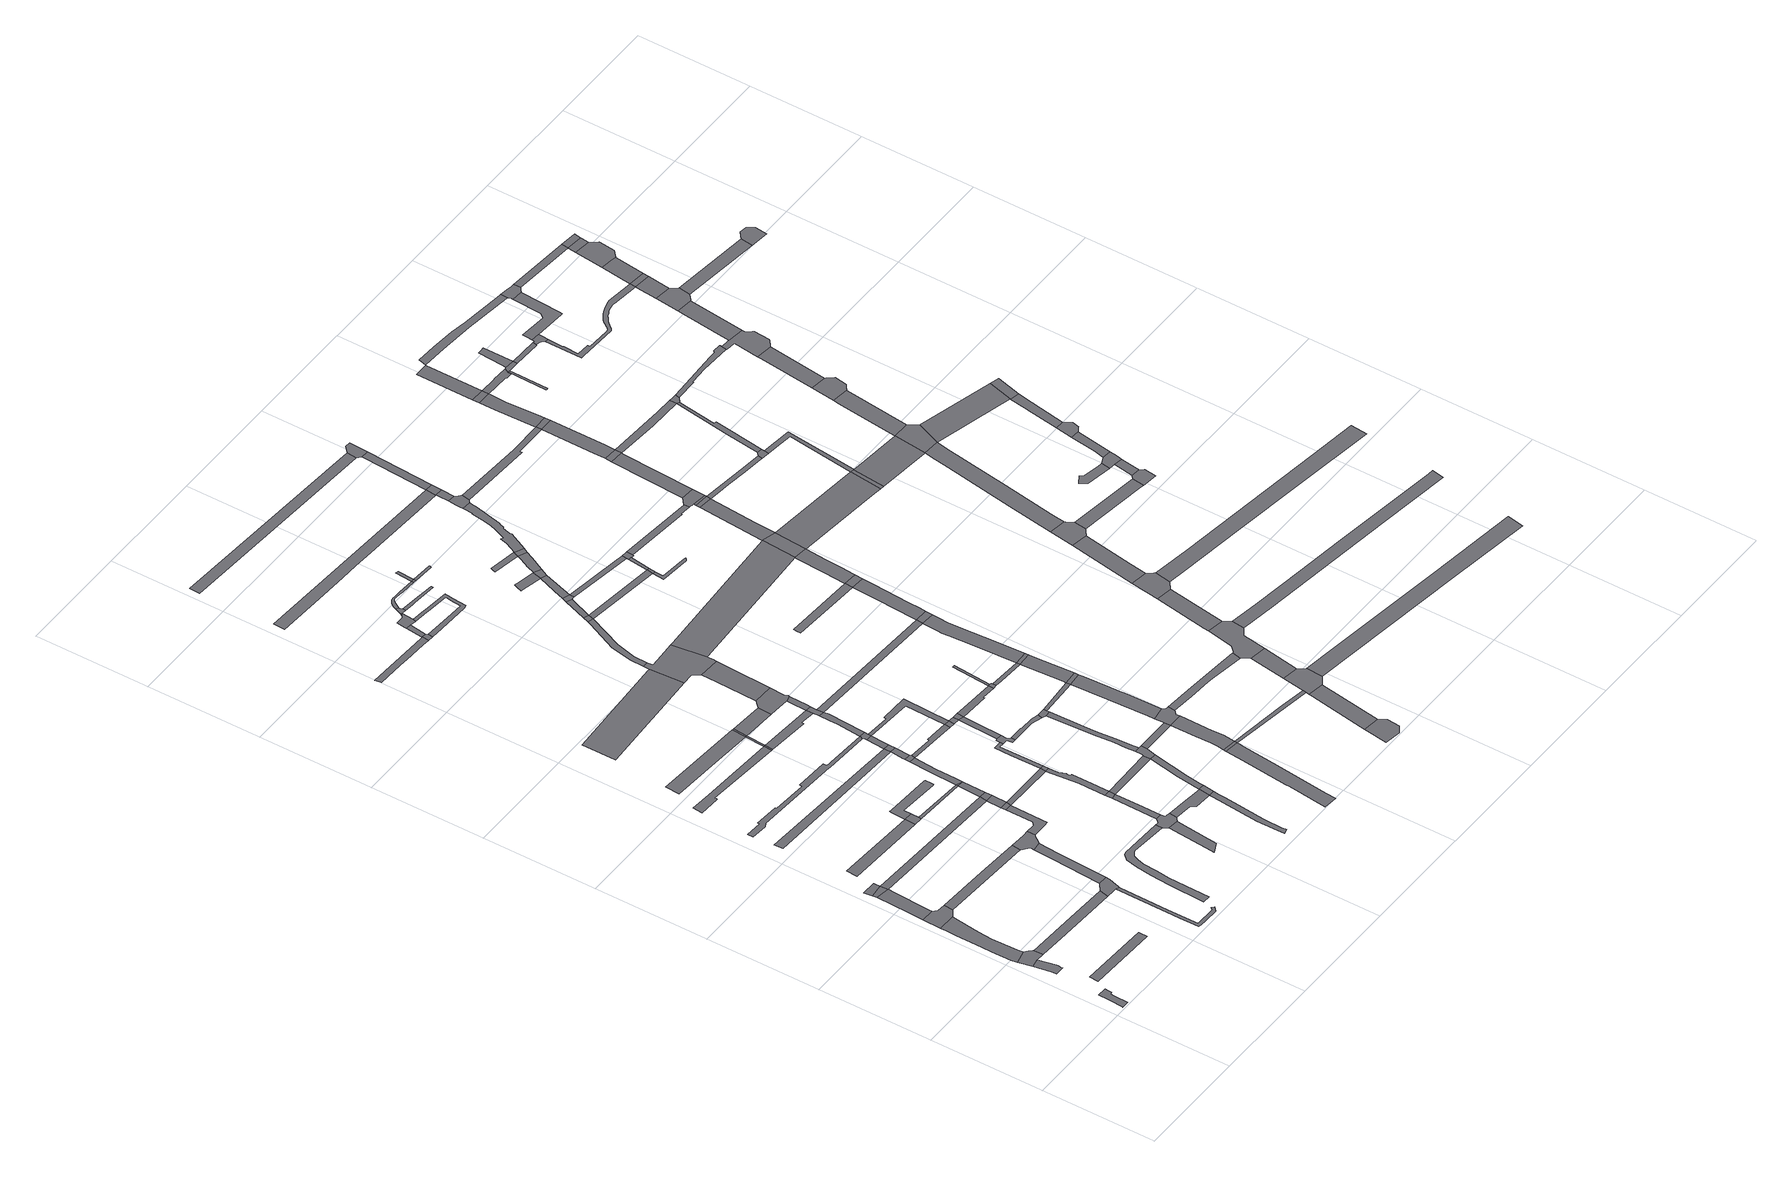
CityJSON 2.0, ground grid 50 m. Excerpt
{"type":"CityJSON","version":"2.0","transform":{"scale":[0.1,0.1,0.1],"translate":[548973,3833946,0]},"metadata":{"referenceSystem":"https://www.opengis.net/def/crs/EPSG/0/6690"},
"CityObjects":{
"road1":{"type":"Road","geometry":[{"type":"MultiSurface","lod":"1","boundaries":[[[0,1,2,3,4,5,6,7,8,9]]]}]},
"road2":{"type":"Road","geometry":[{"type":"MultiSurface","lod":"1","boundaries":[[[10,11,12,13,14,15,16,17,18,19]]]}]},
"road3":{"type":"Road","geometry":[{"type":"MultiSurface","lod":"1","boundaries":[[[20,21,22,14,13,23,24]]]}]},
"road4":{"type":"Road","attributes":{"RoadStructureAttribute.sectionType":"1"},"geometry":[{"type":"MultiSurface","lod":"1","boundaries":[[[25,26,27,28,29,30,22,21,31,32,33,34,35]]]}]},
"road5":{"type":"Road","attributes":{"RoadStructureAttribute.sectionType":"1"},"geometry":[{"type":"MultiSurface","lod":"1","boundaries":[[[36,37,38,39]]]}]},
"road6":{"type":"Road","geometry":[{"type":"MultiSurface","lod":"1","boundaries":[[[40,25,35,41,42,43,44,45]]]}]},
"road7":{"type":"Road","attributes":{"RoadStructureAttribute.sectionType":"1"},"geometry":[{"type":"MultiSurface","lod":"1","boundaries":[[[46,47,40,45,48,49,50,51]]]}]},
"road8":{"type":"Road","geometry":[{"type":"MultiSurface","lod":"1","boundaries":[[[52,53,46,51]]]}]},
"road9":{"type":"Road","attributes":{"RoadStructureAttribute.sectionType":"1"},"geometry":[{"type":"MultiSurface","lod":"1","boundaries":[[[54,53,52,55]]]}]},
"road10":{"type":"Road","attributes":{"RoadStructureAttribute.sectionType":"1"},"geometry":[{"type":"MultiSurface","lod":"1","boundaries":[[[56,57,58,59,24,23,60,61,62,63]]]}]},
"road11":{"type":"Road","attributes":{"RoadStructureAttribute.sectionType":"1"},"geometry":[{"type":"MultiSurface","lod":"1","boundaries":[[[64,43,42,65,66]]]}]},
"road12":{"type":"Road","attributes":{"RoadStructureAttribute.sectionType":"1"},"geometry":[{"type":"MultiSurface","lod":"1","boundaries":[[[67,68,69,70,71]]]}]},
"road13":{"type":"Road","geometry":[{"type":"MultiSurface","lod":"1","boundaries":[[[72,63,62,73,74,75,76,77,78]]]}]},
"road14":{"type":"Road","attributes":{"RoadStructureAttribute.sectionType":"1"},"geometry":[{"type":"MultiSurface","lod":"1","boundaries":[[[74,79,80,81,82,83,84,85,86,87,88,89,75]]]}]},
"road15":{"type":"Road","attributes":{"RoadStructureAttribute.sectionType":"1"},"geometry":[{"type":"MultiSurface","lod":"1","boundaries":[[[52,51,90,91]]]}]},
"road16":{"type":"Road","attributes":{"RoadStructureAttribute.sectionType":"1"},"geometry":[{"type":"MultiSurface","lod":"1","boundaries":[[[92,93,94,95,96,72,78]]]}]},
"road17":{"type":"Road","geometry":[{"type":"MultiSurface","lod":"1","boundaries":[[[71,70,97,98,99]]]}]},
"road18":{"type":"Road","geometry":[{"type":"MultiSurface","lod":"1","boundaries":[[[100,66,65,101,102,103,95,94,104,105,106,107]]]}]},
"road19":{"type":"Road","attributes":{"RoadStructureAttribute.sectionType":"1"},"geometry":[{"type":"MultiSurface","lod":"1","boundaries":[[[108,109,110,111,112,113,114,115,116]]]}]},
"road20":{"type":"Road","attributes":{"RoadStructureAttribute.sectionType":"1"},"geometry":[{"type":"MultiSurface","lod":"1","boundaries":[[[117,118,119,120]]]}]},
"road21":{"type":"Road","attributes":{"RoadStructureAttribute.sectionType":"1"},"geometry":[{"type":"MultiSurface","lod":"1","boundaries":[[[121,122,123,124,125,126,127,128,129,130,131,132,133,134,135,136,137]]]}]},
"road22":{"type":"Road","attributes":{"RoadStructureAttribute.sectionType":"1"},"geometry":[{"type":"MultiSurface","lod":"1","boundaries":[[[138,139,140,141,142,143,144,145,146,147,148,149,150,151,152,153,154]]]}]},
"road23":{"type":"Road","attributes":{"RoadStructureAttribute.sectionType":"1"},"geometry":[{"type":"MultiSurface","lod":"1","boundaries":[[[155,156,157,158,159]]]}]},
"road24":{"type":"Road","attributes":{"RoadStructureAttribute.sectionType":"1"},"geometry":[{"type":"MultiSurface","lod":"1","boundaries":[[[160,161,162,163,164,165,166,167,168,71,99]]]}]},
"road25":{"type":"Road","attributes":{"RoadStructureAttribute.sectionType":"1"},"geometry":[{"type":"MultiSurface","lod":"1","boundaries":[[[169,170,171,107,106,172,173,174,175]]]}]},
"road26":{"type":"Road","attributes":{"RoadStructureAttribute.sectionType":"1"},"geometry":[{"type":"MultiSurface","lod":"1","boundaries":[[[98,97,176,177]]]}]},
"road27":{"type":"Road","geometry":[{"type":"MultiSurface","lod":"1","boundaries":[[[178,169,175,179]]]}]},
"road28":{"type":"Road","attributes":{"RoadStructureAttribute.sectionType":"1"},"geometry":[{"type":"MultiSurface","lod":"1","boundaries":[[[90,178,179,180]]]}]},
"road29":{"type":"Road","geometry":[{"type":"MultiSurface","lod":"1","boundaries":[[[91,90,180,181]]]}]},
"road30":{"type":"Road","geometry":[{"type":"MultiSurface","lod":"1","boundaries":[[[182,116,115,183]]]}]},
"road31":{"type":"Road","geometry":[{"type":"MultiSurface","lod":"1","boundaries":[[[184,185,186,187,188,189]]]}]},
"road32":{"type":"Road","attributes":{"RoadStructureAttribute.sectionType":"1"},"geometry":[{"type":"MultiSurface","lod":"1","boundaries":[[[176,91,181,190]]]}]},
"road33":{"type":"Road","attributes":{"RoadStructureAttribute.sectionType":"1"},"geometry":[{"type":"MultiSurface","lod":"1","boundaries":[[[158,116,182,191]]]}]},
"road34":{"type":"Road","geometry":[{"type":"MultiSurface","lod":"1","boundaries":[[[177,176,190]]]}]},
"road35":{"type":"Road","attributes":{"RoadStructureAttribute.sectionType":"1"},"geometry":[{"type":"MultiSurface","lod":"1","boundaries":[[[192,193,194,195,196,197]]]}]},
"road36":{"type":"Road","geometry":[{"type":"MultiSurface","lod":"1","boundaries":[[[159,158,191,198]]]}]},
"road37":{"type":"Road","geometry":[{"type":"MultiSurface","lod":"1","boundaries":[[[199,200,154,153,184,189,201,202,203,204,205,206,207,208]]]}]},
"road38":{"type":"Road","attributes":{"RoadStructureAttribute.sectionType":"1"},"geometry":[{"type":"MultiSurface","lod":"1","boundaries":[[[209,210,177,190,211,212,213]]]}]},
"road39":{"type":"Road","attributes":{"RoadStructureAttribute.sectionType":"1"},"geometry":[{"type":"MultiSurface","lod":"1","boundaries":[[[214,215,216,217,218,219,220,221]]]}]},
"road40":{"type":"Road","attributes":{"RoadStructureAttribute.sectionType":"1"},"geometry":[{"type":"MultiSurface","lod":"1","boundaries":[[[179,175,222,223]]]}]},
"road41":{"type":"Road","attributes":{"RoadStructureAttribute.sectionType":"1"},"geometry":[{"type":"MultiSurface","lod":"1","boundaries":[[[224,225,226,227,199,208]]]}]},
"road42":{"type":"Road","geometry":[{"type":"MultiSurface","lod":"1","boundaries":[[[228,209,213,229,230]]]}]},
"road43":{"type":"Road","attributes":{"RoadStructureAttribute.sectionType":"1"},"geometry":[{"type":"MultiSurface","lod":"1","boundaries":[[[119,231,232,228,230,233]]]}]},
"road44":{"type":"Road","attributes":{"RoadStructureAttribute.sectionType":"1"},"geometry":[{"type":"MultiSurface","lod":"1","boundaries":[[[182,183,234,235,236,237]]]}]},
"road45":{"type":"Road","attributes":{"RoadStructureAttribute.sectionType":"1"},"geometry":[{"type":"MultiSurface","lod":"1","boundaries":[[[198,191,238,239]]]}]},
"road46":{"type":"Road","geometry":[{"type":"MultiSurface","lod":"1","boundaries":[[[240,227,226,241]]]}]},
"road47":{"type":"Road","geometry":[{"type":"MultiSurface","lod":"1","boundaries":[[[120,119,233,242]]]}]},
"road48":{"type":"Road","attributes":{"RoadStructureAttribute.sectionType":"1"},"geometry":[{"type":"MultiSurface","lod":"1","boundaries":[[[243,120,242,244,245]]]}]},
"road49":{"type":"Road","attributes":{"RoadStructureAttribute.sectionType":"1"},"geometry":[{"type":"MultiSurface","lod":"1","boundaries":[[[246,247,248,249,250,251,252,222,253,254,255,240,241]]]}]},
"road50":{"type":"Road","attributes":{"RoadStructureAttribute.sectionType":"1"},"geometry":[{"type":"MultiSurface","lod":"1","boundaries":[[[256,203,202,257,258,259,260,261,262]]]}]},
"road51":{"type":"Road","geometry":[{"type":"MultiSurface","lod":"1","boundaries":[[[137,136,263,243,245,264,265]]]}]},
"road52":{"type":"Road","attributes":{"RoadStructureAttribute.sectionType":"1"},"geometry":[{"type":"MultiSurface","lod":"1","boundaries":[[[261,266,267,268,269,270,271,272,273,274,275,276]]]}]},
"road53":{"type":"Road","geometry":[{"type":"MultiSurface","lod":"1","boundaries":[[[277,223,222,252]]]}]},
"road54":{"type":"Road","attributes":{"RoadStructureAttribute.sectionType":"1"},"geometry":[{"type":"MultiSurface","lod":"1","boundaries":[[[278,279,280,137,265,281,282,283,284]]]}]},
"road55":{"type":"Road","geometry":[{"type":"MultiSurface","lod":"1","boundaries":[[[221,220,285,286,287]]]}]},
"road56":{"type":"Road","attributes":{"RoadStructureAttribute.sectionType":"1"},"geometry":[{"type":"MultiSurface","lod":"1","boundaries":[[[288,289,229,213,290,291,292]]]}]},
"road57":{"type":"Road","attributes":{"RoadStructureAttribute.sectionType":"1"},"geometry":[{"type":"MultiSurface","lod":"1","boundaries":[[[293,294,295,221,287,296,297,298]]]}]},
"road58":{"type":"Road","attributes":{"RoadStructureAttribute.sectionType":"1"},"geometry":[{"type":"MultiSurface","lod":"1","boundaries":[[[299,300,301,223,277,302,303]]]}]},
"road59":{"type":"Road","geometry":[{"type":"MultiSurface","lod":"1","boundaries":[[[237,236,304,278,284,305,306]]]}]},
"road60":{"type":"Road","geometry":[{"type":"MultiSurface","lod":"1","boundaries":[[[307,308,309,239,238,310,311,312,313,314,315,316,317,318]]]}]},
"road61":{"type":"Road","attributes":{"RoadStructureAttribute.sectionType":"1"},"geometry":[{"type":"MultiSurface","lod":"1","boundaries":[[[319,320,241,226,321]]]}]},
"road62":{"type":"Road","geometry":[{"type":"MultiSurface","lod":"1","boundaries":[[[322,262,261,276,323,324]]]}]},
"road63":{"type":"Road","attributes":{"RoadStructureAttribute.sectionType":"1"},"geometry":[{"type":"MultiSurface","lod":"1","boundaries":[[[325,326,327,264,245,328,292,329]]]}]},
"road64":{"type":"Road","attributes":{"RoadStructureAttribute.sectionType":"1"},"geometry":[{"type":"MultiSurface","lod":"1","boundaries":[[[330,314,313,331,332,237,306]]]}]},
"road65":{"type":"Road","geometry":[{"type":"MultiSurface","lod":"1","boundaries":[[[333,334,335,336,337,338,339,293,298,340,341]]]}]},
"road66":{"type":"Road","geometry":[{"type":"MultiSurface","lod":"1","boundaries":[[[342,343,299,303,344,345,346,347,348,349]]]}]},
"road67":{"type":"Road","attributes":{"RoadStructureAttribute.sectionType":"1"},"geometry":[{"type":"MultiSurface","lod":"1","boundaries":[[[350,335,334]]]}]},
"road68":{"type":"Road","attributes":{"RoadStructureAttribute.sectionType":"1"},"geometry":[{"type":"MultiSurface","lod":"1","boundaries":[[[351,352,307,318,353,354]]]}]},
"road69":{"type":"Road","geometry":[{"type":"MultiSurface","lod":"1","boundaries":[[[355,350,334,356,357,358,359]]]}]},
"road70":{"type":"Road","attributes":{"RoadStructureAttribute.sectionType":"1"},"geometry":[{"type":"MultiSurface","lod":"1","boundaries":[[[321,360,361,322,324,362,363,364]]]}]},
"road71":{"type":"Road","geometry":[{"type":"MultiSurface","lod":"1","boundaries":[[[292,291,365,329]]]}]},
"road72":{"type":"Road","attributes":{"RoadStructureAttribute.sectionType":"1"},"geometry":[{"type":"MultiSurface","lod":"1","boundaries":[[[366,367,368,369,370,371,372,373,374,375,341,340,376,377,378,379,380,381,382,286,285]]]}]},
"road73":{"type":"Road","attributes":{"RoadStructureAttribute.sectionType":"1"},"geometry":[{"type":"MultiSurface","lod":"1","boundaries":[[[383,342,349,384,385]]]}]},
"road74":{"type":"Road","geometry":[{"type":"MultiSurface","lod":"1","boundaries":[[[386,192,197,387,388,389,351,354,390,391,392,393,394,395,396]]]}]},
"road75":{"type":"Road","attributes":{"RoadStructureAttribute.sectionType":"1"},"geometry":[{"type":"MultiSurface","lod":"1","boundaries":[[[329,365,383,397]]]}]},
"road76":{"type":"Road","geometry":[{"type":"MultiSurface","lod":"1","boundaries":[[[397,383,385,398]]]}]},
"road77":{"type":"Road","geometry":[{"type":"MultiSurface","lod":"1","boundaries":[[[399,400,401,402,319,321,364,403,404]]]}]},
"road78":{"type":"Road","attributes":{"RoadStructureAttribute.sectionType":"1"},"geometry":[{"type":"MultiSurface","lod":"1","boundaries":[[[405,406,407,408,386,396,409,410,411]]]}]},
"road79":{"type":"Road","attributes":{"RoadStructureAttribute.sectionType":"1"},"geometry":[{"type":"MultiSurface","lod":"1","boundaries":[[[412,413,414,347,346,415,416,417]]]}]},
"road80":{"type":"Road","geometry":[{"type":"MultiSurface","lod":"1","boundaries":[[[418,419,420,421,422,423,357,356]]]}]},
"road81":{"type":"Road","attributes":{"RoadStructureAttribute.sectionType":"1"},"geometry":[{"type":"MultiSurface","lod":"1","boundaries":[[[424,425,426,427,428,429,355,359,430,431,432,433,434,435,436,437]]]}]},
"road82":{"type":"Road","attributes":{"RoadStructureAttribute.sectionType":"1"},"geometry":[{"type":"MultiSurface","lod":"1","boundaries":[[[438,439,440,441,442,443,444,445,446,447,448]]]}]},
"road83":{"type":"Road","attributes":{"RoadStructureAttribute.sectionType":"1"},"geometry":[{"type":"MultiSurface","lod":"1","boundaries":[[[449,450,451,452,453,454,455,456,457,400,399]]]}]},
"road84":{"type":"Road","attributes":{"RoadStructureAttribute.sectionType":"1"},"geometry":[{"type":"MultiSurface","lod":"1","boundaries":[[[458,398,385,459,460,461,462]]]}]},
"road85":{"type":"Road","geometry":[{"type":"MultiSurface","lod":"1","boundaries":[[[463,417,416,454,453,464]]]}]},
"road86":{"type":"Road","geometry":[{"type":"MultiSurface","lod":"1","boundaries":[[[465,405,411,466]]]}]},
"road87":{"type":"Road","attributes":{"RoadStructureAttribute.sectionType":"1"},"geometry":[{"type":"MultiSurface","lod":"1","boundaries":[[[404,403,467,468]]]}]},
"road88":{"type":"Road","geometry":[{"type":"MultiSurface","lod":"1","boundaries":[[[437,436,469,470]]]}]},
"road89":{"type":"Road","geometry":[{"type":"MultiSurface","lod":"1","boundaries":[[[471,472,473,437,470]]]}]},
"road90":{"type":"Road","geometry":[{"type":"MultiSurface","lod":"1","boundaries":[[[474,438,448,475]]]}]},
"road91":{"type":"Road","attributes":{"RoadStructureAttribute.sectionType":"1"},"geometry":[{"type":"MultiSurface","lod":"1","boundaries":[[[476,465,466,477]]]}]},
"road92":{"type":"Road","attributes":{"RoadStructureAttribute.sectionType":"1"},"geometry":[{"type":"MultiSurface","lod":"1","boundaries":[[[478,479,480,481,482,483,484,485,486]]]}]},
"road93":{"type":"Road","attributes":{"RoadStructureAttribute.sectionType":"1"},"geometry":[{"type":"MultiSurface","lod":"1","boundaries":[[[305,284,487,488]]]}]},
"road94":{"type":"Road","attributes":{"RoadStructureAttribute.sectionType":"1"},"geometry":[{"type":"MultiSurface","lod":"1","boundaries":[[[489,490,491,492,470,469]]]}]},
"road95":{"type":"Road","attributes":{"RoadStructureAttribute.sectionType":"1"},"geometry":[{"type":"MultiSurface","lod":"1","boundaries":[[[493,494,495,496,467,497,498,499,474,475]]]}]},
"road96":{"type":"Road","geometry":[{"type":"MultiSurface","lod":"1","boundaries":[[[500,501,476,477,502,503,504,505]]]}]},
"road97":{"type":"Road","geometry":[{"type":"MultiSurface","lod":"1","boundaries":[[[462,461,506,507,508,509]]]}]},
"road98":{"type":"Road","attributes":{"RoadStructureAttribute.sectionType":"1"},"geometry":[{"type":"MultiSurface","lod":"1","boundaries":[[[510,511,463,464,512]]]}]},
"road99":{"type":"Road","geometry":[{"type":"MultiSurface","lod":"1","boundaries":[[[513,514,515,462,509]]]}]},
"road100":{"type":"Road","geometry":[{"type":"MultiSurface","lod":"1","boundaries":[[[516,517,518,519,520,468,467,496,521,522,523,524]]]}]},
"road101":{"type":"Road","geometry":[{"type":"MultiSurface","lod":"1","boundaries":[[[525,526,527,528,529,530,531]]]}]},
"road102":{"type":"Road","attributes":{"RoadStructureAttribute.sectionType":"1"},"geometry":[{"type":"MultiSurface","lod":"1","boundaries":[[[530,532,533,500,505,534]]]}]},
"road103":{"type":"Road","attributes":{"RoadStructureAttribute.sectionType":"1"},"geometry":[{"type":"MultiSurface","lod":"1","boundaries":[[[535,536,537,538]]]}]},
"road104":{"type":"Road","attributes":{"RoadStructureAttribute.sectionType":"1"},"geometry":[{"type":"MultiSurface","lod":"1","boundaries":[[[466,411,539,540]]]}]},
"road105":{"type":"Road","attributes":{"RoadStructureAttribute.sectionType":"1"},"geometry":[{"type":"MultiSurface","lod":"1","boundaries":[[[507,506,541,542,543]]]}]},
"road106":{"type":"Road","attributes":{"RoadStructureAttribute.sectionType":"1"},"geometry":[{"type":"MultiSurface","lod":"1","boundaries":[[[544,545,546,547,548,549,550,512,551,552,519,518]]]}]},
"road107":{"type":"Road","geometry":[{"type":"MultiSurface","lod":"1","boundaries":[[[531,530,534,553,554]]]}]},
"road108":{"type":"Road","geometry":[{"type":"MultiSurface","lod":"1","boundaries":[[[555,556,557,558,559,560]]]}]},
"road109":{"type":"Road","geometry":[{"type":"MultiSurface","lod":"1","boundaries":[[[561,510,512,550]]]}]},
"road110":{"type":"Road","attributes":{"RoadStructureAttribute.sectionType":"1"},"geometry":[{"type":"MultiSurface","lod":"1","boundaries":[[[562,475,448,563,564]]]}]},
"road111":{"type":"Road","attributes":{"RoadStructureAttribute.sectionType":"1"},"geometry":[{"type":"MultiSurface","lod":"1","boundaries":[[[559,565,566,567,568,554,553,569,570,571]]]}]},
"road112":{"type":"Road","attributes":{"RoadStructureAttribute.sectionType":"1"},"geometry":[{"type":"MultiSurface","lod":"1","boundaries":[[[572,505,504,573,574]]]}]},
"road113":{"type":"Road","attributes":{"RoadStructureAttribute.sectionType":"1"},"geometry":[{"type":"MultiSurface","lod":"1","boundaries":[[[575,576,542,577,510,561]]]}]},
"road114":{"type":"Road","attributes":{"RoadStructureAttribute.sectionType":"1"},"geometry":[{"type":"MultiSurface","lod":"1","boundaries":[[[578,579,393,392,580,581]]]}]},
"road115":{"type":"Road","geometry":[{"type":"MultiSurface","lod":"1","boundaries":[[[582,543,542,576]]]}]},
"road116":{"type":"Road","geometry":[{"type":"MultiSurface","lod":"1","boundaries":[[[560,559,571,583,584]]]}]},
"road117":{"type":"Road","geometry":[{"type":"MultiSurface","lod":"1","boundaries":[[[585,586,587,588,589,590,591,592]]]}]},
"road118":{"type":"Road","attributes":{"RoadStructureAttribute.sectionType":"1"},"geometry":[{"type":"MultiSurface","lod":"1","boundaries":[[[593,594,595,596,597]]]}]},
"road119":{"type":"Road","attributes":{"RoadStructureAttribute.sectionType":"1"},"geometry":[{"type":"MultiSurface","lod":"1","boundaries":[[[487,598,599,600,601,602,603,604,543,582,605,606,607,608,609,610]]]}]},
"road120":{"type":"Road","geometry":[{"type":"MultiSurface","lod":"1","boundaries":[[[540,539,611,612]]]}]},
"road121":{"type":"Road","attributes":{"RoadStructureAttribute.sectionType":"1"},"geometry":[{"type":"MultiSurface","lod":"1","boundaries":[[[613,614,524,523,615,616,617,618,619]]]}]},
"road122":{"type":"Road","attributes":{"RoadStructureAttribute.sectionType":"1"},"geometry":[{"type":"MultiSurface","lod":"1","boundaries":[[[620,540,612,621]]]}]},
"road123":{"type":"Road","attributes":{"RoadStructureAttribute.sectionType":"1"},"geometry":[{"type":"MultiSurface","lod":"1","boundaries":[[[622,623,624,585,592,625]]]}]},
"road124":{"type":"Road","geometry":[{"type":"MultiSurface","lod":"1","boundaries":[[[539,626,627,628,629,630,631,611]]]}]},
"road125":{"type":"Road","attributes":{"RoadStructureAttribute.sectionType":"1"},"geometry":[{"type":"MultiSurface","lod":"1","boundaries":[[[632,633,634,635,636,637,638,639,640,641,584,583,642,643,644,645,646,647,648,649,650,651]]]}]},
"road126":{"type":"Road","geometry":[{"type":"MultiSurface","lod":"1","boundaries":[[[574,573,620,621,652,653,654]]]}]},
"road127":{"type":"Road","geometry":[{"type":"MultiSurface","lod":"1","boundaries":[[[488,487,610,655]]]}]},
"road128":{"type":"Road","attributes":{"RoadStructureAttribute.sectionType":"1"},"geometry":[{"type":"MultiSurface","lod":"1","boundaries":[[[596,656,657,488,655,658,659,660,661]]]}]},
"road129":{"type":"Road","geometry":[{"type":"MultiSurface","lod":"1","boundaries":[[[662,663,564,563,622,625,664,665,666]]]}]},
"road130":{"type":"Road","geometry":[{"type":"MultiSurface","lod":"1","boundaries":[[[667,668,669,632,651,670,671,672,673,674,675]]]}]},
"road131":{"type":"Road","geometry":[{"type":"MultiSurface","lod":"1","boundaries":[[[597,596,661,676]]]}]},
"road132":{"type":"Road","attributes":{"RoadStructureAttribute.sectionType":"1"},"geometry":[{"type":"MultiSurface","lod":"1","boundaries":[[[677,678,667,675,679]]]}]},
"road133":{"type":"Road","geometry":[{"type":"MultiSurface","lod":"1","boundaries":[[[486,485,677,679,680]]]}]},
"road134":{"type":"Road","attributes":{"RoadStructureAttribute.sectionType":"1"},"geometry":[{"type":"MultiSurface","lod":"1","boundaries":[[[681,662,666,682]]]}]},
"road135":{"type":"Road","attributes":{"RoadStructureAttribute.sectionType":"1"},"geometry":[{"type":"MultiSurface","lod":"1","boundaries":[[[581,683,684,685,597,676,686,687,688,689,690,691]]]}]},
"road136":{"type":"Road","attributes":{"RoadStructureAttribute.sectionType":"1"},"geometry":[{"type":"MultiSurface","lod":"1","boundaries":[[[654,653,692,693,694,695]]]}]},
"road137":{"type":"Road","attributes":{"RoadStructureAttribute.sectionType":"1"},"geometry":[{"type":"MultiSurface","lod":"1","boundaries":[[[696,697,486,680,698]]]}]},
"road138":{"type":"Road","geometry":[{"type":"MultiSurface","lod":"1","boundaries":[[[699,700,701,702,703,619,618,704,681,682,705,706,707,708,709,710,711]]]}]},
"road139":{"type":"Road","geometry":[{"type":"MultiSurface","lod":"1","boundaries":[[[712,578,581,691,713]]]}]},
"road140":{"type":"Road","geometry":[{"type":"MultiSurface","lod":"1","boundaries":[[[714,715,716,538,537,717,696,698,718]]]}]},
"road141":{"type":"Road","attributes":{"RoadStructureAttribute.sectionType":"1"},"geometry":[{"type":"MultiSurface","lod":"1","boundaries":[[[719,712,713,720,721,722,723]]]}]},
"road142":{"type":"Road","attributes":{"RoadStructureAttribute.sectionType":"1"},"geometry":[{"type":"MultiSurface","lod":"1","boundaries":[[[724,725,699,711,726]]]}]},
"road143":{"type":"Road","attributes":{"RoadStructureAttribute.sectionType":"1"},"geometry":[{"type":"MultiSurface","lod":"1","boundaries":[[[727,672,671,728,729,730,731]]]}]},
"road144":{"type":"Road","geometry":[{"type":"MultiSurface","lod":"1","boundaries":[[[732,719,723,733]]]}]},
"road145":{"type":"Road","attributes":{"RoadStructureAttribute.sectionType":"1"},"geometry":[{"type":"MultiSurface","lod":"1","boundaries":[[[734,735,736,695,694,737,738,739,740,741,742]]]}]},
"road146":{"type":"Road","attributes":{"RoadStructureAttribute.sectionType":"1"},"geometry":[{"type":"MultiSurface","lod":"1","boundaries":[[[740,732,733,741]]]}]},
"road147":{"type":"Road","geometry":[{"type":"MultiSurface","lod":"1","boundaries":[[[743,744,724,726,745,746,747,748,749,750,751]]]}]},
"road148":{"type":"Road","attributes":{"RoadStructureAttribute.sectionType":"1"},"geometry":[{"type":"MultiSurface","lod":"1","boundaries":[[[752,734,742,753,754]]]}]},
"road149":{"type":"Road","attributes":{"RoadStructureAttribute.sectionType":"1"},"geometry":[{"type":"MultiSurface","lod":"1","boundaries":[[[713,691,755,756,757,758,759,760,761]]]}]},
"road150":{"type":"Road","attributes":{"RoadStructureAttribute.sectionType":"1"},"geometry":[{"type":"MultiSurface","lod":"1","boundaries":[[[762,743,751,763,764]]]}]},
"road151":{"type":"Road","geometry":[{"type":"MultiSurface","lod":"1","boundaries":[[[765,752,754,766]]]}]},
"road152":{"type":"Road","attributes":{"RoadStructureAttribute.sectionType":"1"},"geometry":[{"type":"MultiSurface","lod":"1","boundaries":[[[767,733,723,768,769,770,771,772,773]]]}]},
"road153":{"type":"Road","attributes":{"RoadStructureAttribute.sectionType":"1"},"geometry":[{"type":"MultiSurface","lod":"1","boundaries":[[[730,774,775,765,766,776,777]]]}]},
"road154":{"type":"Road","geometry":[{"type":"MultiSurface","lod":"1","boundaries":[[[778,731,730,777]]]}]},
"road155":{"type":"Road","geometry":[{"type":"MultiSurface","lod":"1","boundaries":[[[779,762,764,780,781,782,783,784,785,786]]]}]},
"road156":{"type":"Road","attributes":{"RoadStructureAttribute.sectionType":"1"},"geometry":[{"type":"MultiSurface","lod":"1","boundaries":[[[787,788,789,731,778,790,791,792,793]]]}]},
"road157":{"type":"Road","attributes":{"RoadStructureAttribute.sectionType":"1"},"geometry":[{"type":"MultiSurface","lod":"1","boundaries":[[[794,795,665,664,796,797,798]]]}]},
"road158":{"type":"Road","geometry":[{"type":"MultiSurface","lod":"1","boundaries":[[[761,760,799,800]]]}]},
"road159":{"type":"Road","geometry":[{"type":"MultiSurface","lod":"1","boundaries":[[[801,787,793,802]]]}]},
"road160":{"type":"Road","geometry":[{"type":"MultiSurface","lod":"1","boundaries":[[[803,773,772,804,805,806]]]}]},
"road161":{"type":"Road","attributes":{"RoadStructureAttribute.sectionType":"1"},"geometry":[{"type":"MultiSurface","lod":"1","boundaries":[[[807,766,754,808,809,810]]]}]},
"road162":{"type":"Road","attributes":{"RoadStructureAttribute.sectionType":"1"},"geometry":[{"type":"MultiSurface","lod":"1","boundaries":[[[811,812,801,802]]]}]},
"road163":{"type":"Road","attributes":{"RoadStructureAttribute.sectionType":"1"},"geometry":[{"type":"MultiSurface","lod":"1","boundaries":[[[813,814,805,804,815,816,761,800]]]}]},
"road164":{"type":"Road","attributes":{"RoadStructureAttribute.sectionType":"1"},"geometry":[{"type":"MultiSurface","lod":"1","boundaries":[[[817,818,819,820,779,786,821,822,823,824,825]]]}]},
"road165":{"type":"Road","attributes":{"RoadStructureAttribute.sectionType":"1"},"geometry":[{"type":"MultiSurface","lod":"1","boundaries":[[[826,827,802,793,828,829,830,831,832]]]}]},
"road166":{"type":"Road","attributes":{"RoadStructureAttribute.sectionType":"1"},"geometry":[{"type":"MultiSurface","lod":"1","boundaries":[[[809,833,803,806,834,835,836,837]]]}]},
"road167":{"type":"Road","attributes":{"RoadStructureAttribute.sectionType":"1"},"geometry":[{"type":"MultiSurface","lod":"1","boundaries":[[[800,799,838,817,839]]]}]},
"road168":{"type":"Road","attributes":{"RoadStructureAttribute.sectionType":"1"},"geometry":[{"type":"MultiSurface","lod":"1","boundaries":[[[783,782,840,841,842]]]}]},
"road169":{"type":"Road","attributes":{"RoadStructureAttribute.sectionType":"1"},"geometry":[{"type":"MultiSurface","lod":"1","boundaries":[[[843,844,845,846,708,707,847,848,849,850,851]]]}]},
"road170":{"type":"Road","geometry":[{"type":"MultiSurface","lod":"1","boundaries":[[[852,853,854,855,856,857]]]}]},
"road171":{"type":"Road","geometry":[{"type":"MultiSurface","lod":"1","boundaries":[[[832,831,852,857,858,859,860]]]}]},
"road172":{"type":"Road","geometry":[{"type":"MultiSurface","lod":"1","boundaries":[[[861,810,809,837,862,863]]]}]},
"road173":{"type":"Road","geometry":[{"type":"MultiSurface","lod":"1","boundaries":[[[864,865,866,867,860,859]]]}]},
"road174":{"type":"Road","geometry":[{"type":"MultiSurface","lod":"1","boundaries":[[[868,869,870,871,872,873,874]]]}]},
"road175":{"type":"Road","geometry":[{"type":"MultiSurface","lod":"1","boundaries":[[[839,817,825,875,876,877]]]}]},
"road176":{"type":"Road","attributes":{"RoadStructureAttribute.sectionType":"1"},"geometry":[{"type":"MultiSurface","lod":"1","boundaries":[[[859,858,878,879,880]]]}]},
"road177":{"type":"Road","attributes":{"RoadStructureAttribute.sectionType":"1"},"geometry":[{"type":"MultiSurface","lod":"1","boundaries":[[[881,882,748,747,883,884,885,886,887]]]}]},
"road178":{"type":"Road","geometry":[{"type":"MultiSurface","lod":"1","boundaries":[[[888,842,841,889,890,891]]]}]},
"road179":{"type":"Road","attributes":{"RoadStructureAttribute.sectionType":"1"},"geometry":[{"type":"MultiSurface","lod":"1","boundaries":[[[892,893,894,895,896,897,898,899,900,901,902]]]}]},
"road180":{"type":"Road","attributes":{"RoadStructureAttribute.sectionType":"1"},"geometry":[{"type":"MultiSurface","lod":"1","boundaries":[[[903,888,891,904]]]}]},
"road181":{"type":"Road","attributes":{"RoadStructureAttribute.sectionType":"1"},"geometry":[{"type":"MultiSurface","lod":"1","boundaries":[[[905,906,839,877,907]]]}]},
"road182":{"type":"Road","geometry":[{"type":"MultiSurface","lod":"1","boundaries":[[[908,874,873,903,904,909,910,911]]]}]},
"road183":{"type":"Road","geometry":[{"type":"MultiSurface","lod":"1","boundaries":[[[912,913,880,879,914,915,916,917,918,919,920,921,922]]]}]},
"road184":{"type":"Road","attributes":{"RoadStructureAttribute.sectionType":"1"},"geometry":[{"type":"MultiSurface","lod":"1","boundaries":[[[923,924,925,863,862,926,927,928,929,930,931,932]]]}]},
"road185":{"type":"Road","attributes":{"RoadStructureAttribute.sectionType":"1"},"geometry":[{"type":"MultiSurface","lod":"1","boundaries":[[[933,934,908,911,935]]]}]},
"road186":{"type":"Road","geometry":[{"type":"MultiSurface","lod":"1","boundaries":[[[936,905,907,937,938,939,940,941,942,943]]]}]},
"road187":{"type":"Road","attributes":{"RoadStructureAttribute.sectionType":"1"},"geometry":[{"type":"MultiSurface","lod":"1","boundaries":[[[875,825,944,945,946]]]}]},
"road188":{"type":"Road","attributes":{"RoadStructureAttribute.sectionType":"1"},"geometry":[{"type":"MultiSurface","lod":"1","boundaries":[[[947,948,949,950,951,912,922,952,953,954,955]]]}]},
"road189":{"type":"Road","geometry":[{"type":"MultiSurface","lod":"1","boundaries":[[[956,933,935,957,958,959,960,961]]]}]},
"road190":{"type":"Road","attributes":{"RoadStructureAttribute.sectionType":"1"},"geometry":[{"type":"MultiSurface","lod":"1","boundaries":[[[962,963,936,943,964]]]}]},
"road191":{"type":"Road","attributes":{"RoadStructureAttribute.sectionType":"1"},"geometry":[{"type":"MultiSurface","lod":"1","boundaries":[[[965,966,967,968,956,961,969,970]]]}]},
"road192":{"type":"Road","attributes":{"RoadStructureAttribute.sectionType":"1"},"geometry":[{"type":"MultiSurface","lod":"1","boundaries":[[[917,971,972,973,974,975,976,977,978,979,980,981,982,983,984,985,986,987,988,989,990,991,992,993,994,995,996,997,998,999,1000,1001,1002,1003,1004,1005,1006,1007,1008,1009,1010,1011,1012,1013,918]]]}]},
"road193":{"type":"Road","geometry":[{"type":"MultiSurface","lod":"1","boundaries":[[[1014,1015,1016,932,931,1017,1018,1019,1020,962,964,1021,1022,1023,1024,1025,1026,1027,1028,1029]]]}]},
"road194":{"type":"Road","geometry":[{"type":"MultiSurface","lod":"1","boundaries":[[[1030,1031,902,901,1032,947,955,1033,1034,1035]]]}]},
"road195":{"type":"Road","geometry":[{"type":"MultiSurface","lod":"1","boundaries":[[[946,945,965,970,1036]]]}]},
"road196":{"type":"Road","attributes":{"RoadStructureAttribute.sectionType":"1"},"geometry":[{"type":"MultiSurface","lod":"1","boundaries":[[[1037,1038,1029,1028,1039]]]}]},
"road197":{"type":"Road","geometry":[{"type":"MultiSurface","lod":"1","boundaries":[[[1040,1037,1039,1041,1042,1043,1044,1045]]]}]},
"road198":{"type":"Road","attributes":{"RoadStructureAttribute.sectionType":"1"},"geometry":[{"type":"MultiSurface","lod":"1","boundaries":[[[1035,1034,1046,1047]]]}]},
"road199":{"type":"Road","attributes":{"RoadStructureAttribute.sectionType":"1"},"geometry":[{"type":"MultiSurface","lod":"1","boundaries":[[[989,1048,1040,1045,1049]]]}]},
"road200":{"type":"Road","geometry":[{"type":"MultiSurface","lod":"1","boundaries":[[[990,989,1049,1050]]]}]},
"road201":{"type":"Road","attributes":{"RoadStructureAttribute.sectionType":"1"},"geometry":[{"type":"MultiSurface","lod":"1","boundaries":[[[1051,1052,990,1050,1053]]]}]},
"road202":{"type":"Road","geometry":[{"type":"MultiSurface","lod":"1","boundaries":[[[1054,1052,1051,1053,1055,1056,1057]]]}]},
"road203":{"type":"Road","attributes":{"RoadStructureAttribute.sectionType":"1"},"geometry":[{"type":"MultiSurface","lod":"1","boundaries":[[[1046,1058,1054,1057,1059]]]}]},
"road204":{"type":"Road","geometry":[{"type":"MultiSurface","lod":"1","boundaries":[[[1047,1046,1059,1060]]]}]},
"road205":{"type":"Road","attributes":{"RoadStructureAttribute.sectionType":"1"},"geometry":[{"type":"MultiSurface","lod":"1","boundaries":[[[1044,1043,1061,1062]]]}]},
"road206":{"type":"Road","geometry":[{"type":"MultiSurface","lod":"1","boundaries":[[[1063,1062,1061,1064,1065,1066]]]}]}
},
"vertices":[
[58,123,0],[55,74,0],[51,11,0],[50,10,0],[82,9,0],[86,72,0],[86,89,0],[96,91,0],[97,109,0],[97,121,0],
[105,320,0],[106,340,0],[106,345,0],[91,421,0],[51,412,0],[55,393,0],[66,338,0],[67,332,0],[66,316,0],[105,317,0],
[113,473,0],[98,486,0],[38,473,0],[129,419,0],[126,461,0],
[36,814,0],[35,788,0],[34,746,0],[33,627,0],[32,585,0],[33,498,0],[95,501,0],[91,626,0],[98,688,0],[109,788,0],[112,812,0],
[425,153,0],[427,193,0],[122,206,0],[118,167,0],
[38,894,0],[123,820,0],[145,835,0],[147,875,0],[112,877,0],[94,893,0],
[45,1105,0],[40,964,0],[95,912,0],[104,1074,0],[105,1095,0],[105,1097,0],
[102,1130,0],[43,1123,0],
[39,1161,0],[103,1159,0],
[355,449,0],[157,457,0],[156,457,0],[128,459,0],[155,417,0],[238,413,0],[527,399,0],[538,439,0],
[374,862,0],[560,812,0],[562,850,0],
[104,1280,0],[101,1232,0],[458,1214,0],[459,1214,0],[460,1259,0],
[570,463,0],[566,398,0],[578,397,0],[593,391,0],[595,397,0],[610,446,0],[611,461,0],
[576,87,0],[578,77,0],[579,27,0],[591,24,0],[621,22,0],[681,20,0],[701,38,0],[692,46,0],[681,35,0],[591,37,0],[590,172,0],
[714,1065,0],[719,1098,0],
[620,619,0],[623,684,0],[628,773,0],[589,768,0],[584,686,0],
[498,1212,0],[498,1224,0],[499,1258,0],
[632,846,0],[560,811,0],[582,793,0],[590,786,0],[644,794,0],[656,809,0],[659,812,0],[658,846,0],
[166,1940,0],[74,1947,0],[71,1904,0],[164,1900,0],[165,1900,0],[165,1906,0],[165,1912,0],[500,1883,0],[503,1918,0],
[74,1584,0],[76,1547,0],[741,1513,0],[742,1542,0],
[545,1666,0],[545,1668,0],[546,1683,0],[401,1692,0],[400,1679,0],[246,1689,0],[245,1695,0],[139,1703,0],[138,1693,0],[65,1698,0],[65,1673,0],[136,1668,0],[153,1677,0],[544,1652,0],[545,1652,0],[742,1640,0],[748,1654,0],
[766,479,0],[754,476,0],[734,453,0],[724,401,0],[715,330,0],[707,246,0],[702,87,0],[736,86,0],[739,268,0],[745,326,0],[749,389,0],[758,420,0],[767,442,0],[783,453,0],[794,456,0],[954,442,0],[955,472,0],
[114,2097,0],[110,2034,0],[329,2019,0],[509,2005,0],[514,2068,0],
[500,1292,0],[676,1279,0],[680,1279,0],[681,1299,0],[682,1319,0],[676,1319,0],[476,1331,0],[465,1332,0],[464,1320,0],
[714,978,0],[713,860,0],[700,846,0],[723,813,0],[741,813,0],[742,844,0],[744,978,0],
[726,1200,0],[726,1209,0],
[714,1000,0],[750,1001,0],
[751,1065,0],
[752,1097,0],
[510,1918,0],[507,1883,0],
[969,421,0],[951,220,0],[950,208,0],[972,218,0],[994,228,0],[1015,416,0],
[753,1199,0],
[517,2005,0],
[620,2510,0],[614,2510,0],[612,2510,0],[134,2483,0],[134,2333,0],[628,2361,0],
[522,2067,0],
[985,487,0],[969,471,0],[1027,427,0],[1032,431,0],[1036,465,0],[1024,467,0],[1020,467,0],[1012,468,0],[1012,469,0],[1012,487,0],
[734,1421,0],[731,1336,0],[753,1235,0],[756,1323,0],[764,1420,0],
[289,3308,0],[1,3321,0],[5,3293,0],[122,3289,0],[162,3286,0],[264,3281,0],[295,3279,0],[297,3308,0],
[972,975,0],[975,1000,0],
[1011,566,0],[1010,566,0],[1010,690,0],[986,686,0],
[735,1445,0],[769,1437,0],[764,1444,0],
[740,1506,0],[736,1456,0],[767,1511,0],
[688,1867,0],[691,1877,0],[757,1870,0],[756,1900,0],
[664,1996,0],[667,2056,0],
[986,718,0],[1012,718,0],
[768,1541,0],
[748,1622,0],[769,1564,0],[773,1621,0],
[1012,797,0],[1012,887,0],[1004,887,0],[1003,900,0],[1006,906,0],[993,934,0],[992,976,0],[987,835,0],[987,797,0],[987,752,0],
[1114,457,0],[1110,422,0],[1112,422,0],[1125,404,0],[1195,398,0],[1202,397,0],[1209,447,0],
[748,1636,0],[774,1636,0],[775,1652,0],
[1201,378,0],[1180,170,0],[1182,79,0],[1183,49,0],[1206,55,0],[1203,75,0],[1205,160,0],[1218,301,0],[1222,344,0],[1225,373,0],[1228,396,0],
[992,1001,0],
[758,1841,0],[757,1794,0],[758,1764,0],[776,1667,0],[781,1743,0],[786,1820,0],[782,1841,0],
[320,3277,0],[321,3299,0],[316,3306,0],
[874,1436,0],[873,1430,0],[940,1408,0],[975,1405,0],[977,1431,0],
[305,3384,0],[304,3382,0],[297,3310,0],[318,3313,0],[328,3379,0],[328,3381,0],
[1011,1206,0],[974,1205,0],[974,1132,0],[988,1192,0],[1010,1191,0],
[758,1851,0],[780,1871,0],[782,1898,0],
[696,2084,0],[679,2068,0],[678,2066,0],[693,1994,0],[737,1991,0],[752,1990,0],[758,1990,0],[786,1996,0],[786,2002,0],[782,2012,0],[781,2022,0],[784,2080,0],
[1245,722,0],[1093,719,0],[1246,691,0],
[1209,449,0],[1231,420,0],[1235,446,0],
[1010,1635,0],[885,1639,0],[883,1629,0],[983,1608,0],[1002,1429,0],
[783,1918,0],[758,1981,0],[759,1967,0],
[362,3422,0],[365,3444,0],[353,3436,0],[343,3428,0],[337,3429,0],[310,3429,0],[306,3393,0],[357,3377,0],[358,3391,0],
[1020,1224,0],[1012,1224,0],[1034,1191,0],[1036,1165,0],[1054,1166,0],[1053,1185,0],[1043,1197,0],[1045,1223,0],
[359,3449,0],
[703,2332,0],[702,2264,0],[792,2263,0],[795,2328,0],
[371,3476,0],[384,3442,0],[385,3456,0],[382,3461,0],[382,3471,0],
[1221,551,0],[1209,451,0],[1237,464,0],[1245,527,0],[1274,689,0],
[1000,1403,0],
[347,3276,0],[447,3271,0],[519,3268,0],[532,3272,0],[538,3334,0],[541,3359,0],[541,3360,0],[542,3371,0],[431,3383,0],[423,3384,0],[422,3370,0],[428,3369,0],[528,3358,0],[528,3356,0],[525,3334,0],[519,3285,0],[439,3290,0],
[1028,1401,0],[1050,1336,0],[1053,1397,0],
[621,2536,0],[676,2363,0],[677,2362,0],[692,2345,0],[797,2345,0],[795,2346,0],[796,2370,0],[775,2519,0],[732,2517,0],[648,2512,0],[644,2536,0],
[1029,1427,0],
[1054,1426,0],
[1274,760,0],[1250,760,0],[1250,730,0],[1248,724,0],[1286,733,0],[1286,760,0],
[711,2846,0],[706,2832,0],[641,2690,0],[623,2597,0],[645,2598,0],[668,2684,0],[734,2838,0],
[1184,1181,0],[1120,1182,0],[1118,1185,0],[1164,1167,0],[1209,1152,0],[1216,1172,0],
[425,3438,0],[442,3437,0],[547,3428,0],[548,3438,0],[444,3450,0],[426,3452,0],
[457,3517,0],[428,3518,0],[417,3519,0],[404,3516,0],[389,3506,0],[377,3489,0],[397,3494,0],[407,3507,0],[417,3512,0],[428,3510,0],[456,3508,0],[462,3507,0],[531,3503,0],[532,3513,0],
[1438,481,0],[1429,403,0],[1409,193,0],[1408,178,0],[1388,6,0],[1449,0,0],[1453,44,0],[1479,282,0],[1495,445,0],[1497,460,0],[1498,474,0],
[1271,800,0],[1266,858,0],[1260,935,0],[1257,998,0],[1252,1146,0],[1228,1146,0],[1238,940,0],[1246,853,0],[1248,800,0],
[1073,1425,0],[1182,1390,0],[1182,1396,0],[1246,1392,0],[1247,1415,0],
[1251,1173,0],[1252,1160,0],
[720,2871,0],[741,2864,0],
[1442,732,0],[1441,761,0],
[544,3502,0],[544,3513,0],
[549,3585,0],[542,3587,0],[536,3587,0],
[1439,493,0],[1500,486,0],
[756,2973,0],[780,2964,0],
[977,3750,0],[50,3806,0],[47,3755,0],[287,3742,0],[406,3736,0],[485,3732,0],[580,3726,0],[975,3705,0],[979,3750,0],
[1397,1811,0],[1400,1841,0],
[635,3496,0],[637,3501,0],[639,3506,0],[637,3506,0],
[1506,542,0],[1505,591,0],[1505,649,0],[1504,733,0],[1442,622,0],[1445,554,0],[1443,526,0],
[764,2995,0],[761,2985,0],[784,2963,0],[785,2967,0],[797,2965,0],[796,2984,0],
[1263,1392,0],[1264,1408,0],[1262,1415,0],[1255,1415,0],
[1421,1186,0],[1296,1175,0],[1423,1168,0],
[1268,1583,0],[1263,1583,0],[1258,1583,0],
[1508,799,0],[1506,802,0],[1499,812,0],[1440,802,0],[1441,767,0],[1503,751,0],[1515,762,0],[1519,766,0],[1522,798,0],
[740,3182,0],[728,3185,0],[721,3166,0],[715,3147,0],[717,3147,0],[810,3125,0],[822,3165,0],
[782,3045,0],[771,3015,0],[838,3115,0],
[39,4175,0],[36,4128,0],[981,4065,0],[986,4107,0],
[1067,2796,0],[1070,2823,0],
[1296,1390,0],[1410,1383,0],[1410,1399,0],
[1494,965,0],[1492,1005,0],[1492,1015,0],[1492,1026,0],[1491,1035,0],[1485,1152,0],[1484,1172,0],[1431,1006,0],[1440,831,0],
[855,3149,0],[824,3164,0],
[754,3308,0],[750,3296,0],[747,3285,0],[748,3285,0],[866,3264,0],[874,3287,0],
[1483,1190,0],
[1764,451,0],[1873,417,0],[1876,432,0],
[863,3256,0],[842,3211,0],[839,3205,0],[837,3200,0],[874,3187,0],[878,3194,0],[903,3246,0],
[1055,2948,0],[1082,2923,0],[1084,2945,0],
[1473,1350,0],[1471,1386,0],[1421,1197,0],
[1445,2558,0],[788,2520,0],[799,2370,0],[1434,2406,0],
[1470,1402,0],
[914,3268,0],[877,3286,0],
[1826,124,0],[1810,16,0],[1880,5,0],[1885,9,0],[1899,18,0],[1913,28,0],[1918,84,0],[1897,113,0],
[1102,2189,0],[1101,2172,0],[1100,2156,0],[1417,2137,0],[1419,2172,0],
[1397,1806,0],[1393,1745,0],[1391,1719,0],[1393,1691,0],[1399,1581,0],[1406,1479,0],[1409,1411,0],[1463,1532,0],[1457,1630,0],[1453,1694,0],[1451,1734,0],[1454,1779,0],[1456,1807,0],
[1079,2794,0],[1083,2822,0],
[1799,774,0],[1659,786,0],[1618,758,0],[1720,751,0],[1755,746,0],[1894,725,0],[1902,764,0],
[1081,2912,0],[1094,2911,0],
[1871,402,0],[1868,384,0],[1829,144,0],[1941,391,0],
[1062,2743,0],[1194,2732,0],[1201,2737,0],[1207,2742,0],[1201,2743,0],[1076,2756,0],
[971,3579,0],[968,3534,0],[965,3534,0],[957,3474,0],[949,3439,0],[942,3413,0],[922,3367,0],[921,3365,0],[910,3369,0],[902,3339,0],[955,3351,0],[953,3356,0],[953,3358,0],[962,3395,0],[969,3396,0],[975,3419,0],[979,3421,0],[1007,3548,0],[1008,3557,0],[1011,3577,0],
[1108,2909,0],[1109,2914,0],[1111,2942,0],
[1458,1838,0],
[1410,2020,0],[1401,1859,0],[1460,1867,0],[1463,1925,0],[1473,2081,0],[1476,2133,0],
[1891,530,0],[1878,444,0],[1979,417,0],[1984,489,0],[1963,519,0],
[975,3647,0],[973,3609,0],[972,3596,0],[1019,3585,0],[1022,3587,0],[1029,3622,0],[1027,3625,0],[1012,3641,0],[1009,3644,0],
[1479,2168,0],
[978,3705,0],[978,3690,0],[1012,3703,0],
[1015,3749,0],
[1917,692,0],[1989,680,0],
[1433,2405,0],[1425,2269,0],[1419,2174,0],[1479,2181,0],[1483,2229,0],[1485,2270,0],[1488,2304,0],[1491,2339,0],[1495,2399,0],
[1398,2888,0],[1399,2892,0],[1448,2888,0],[1444,2910,0],
[1000,4050,0],[998,4036,0],[1033,4048,0],
[1953,907,0],[1936,807,0],[1933,792,0],[1930,789,0],[1906,764,0],[1915,696,0],[2007,786,0],[2038,808,0],[2040,809,0],[2046,864,0],[2036,878,0],[2027,891,0],[2024,895,0],
[1445,2560,0],[1505,2543,0],
[1013,4132,0],[1005,4125,0],[998,4118,0],[997,4053,0],[1038,4131,0],
[1467,2852,0],[1506,2556,0],[1508,2579,0],[1512,2640,0],[1528,2847,0],
[1994,1163,0],[1956,928,0],[2064,1152,0],
[1345,3605,0],[1350,3570,0],[1349,3581,0],[1497,3581,0],[1496,3606,0],
[1468,2872,0],[1531,2867,0],
[1475,2937,0],[1464,2928,0],[1445,2911,0],[1448,2886,0],[1454,2886,0],[1460,2885,0],[1469,2884,0],[1532,2876,0],[1535,2933,0],
[2014,1290,0],[2003,1219,0],[2069,1156,0],[2093,1174,0],[2097,1177,0],[2109,1249,0],[2106,1253,0],[2089,1275,0],[2086,1278,0],
[1493,3266,0],[1553,3257,0],[1554,3262,0],
[1504,2398,0],[1508,2398,0],[1514,2397,0],[1681,2380,0],[1893,2359,0],[1926,2355,0],[1941,2499,0],
[2063,1589,0],[2098,1355,0],[2135,1577,0],
[1495,3295,0],[1555,3292,0],
[1726,2845,0],[1567,2842,0],[1631,2835,0],[1724,2825,0],[1797,2816,0],[1821,2813,0],[1823,2834,0],
[1497,3346,0],[1496,3314,0],[1556,3338,0],[1556,3581,0],
[1556,3609,0],
[2081,1700,0],[2139,1580,0],[2152,1590,0],[2167,1601,0],[2175,1655,0],[2165,1669,0],[2156,1684,0],[2153,1688,0],
[1489,3853,0],[1489,3785,0],[1496,3614,0],[1555,3628,0],[1548,3779,0],[1549,3848,0],[1549,3853,0],
[2694,392,0],[2132,470,0],[2710,318,0],[3085,265,0],[3098,338,0],
[1943,2353,0],[1958,2497,0],
[1489,3884,0],[1549,3883,0],
[1839,2846,0],[1858,2809,0],[1860,2831,0],[1862,2843,0],
[1818,3278,0],[1747,3250,0],[1894,3246,0],[1894,3276,0],
[1550,4137,0],[1490,4136,0],
[1959,2501,0],[1995,2815,0],[1902,2804,0],[1978,2795,0],
[2182,2328,0],[2174,2277,0],[2164,2212,0],[2114,1904,0],[2164,1755,0],[2202,1981,0],[2248,2278,0],[2255,2320,0],[2256,2325,0],
[1630,3883,0],[1630,3881,0],[1656,3851,0],[1662,3846,0],[1688,3846,0],[1688,3862,0],[1698,3881,0],
[1859,2995,0],[1882,2993,0],[1892,3068,0],[1882,3070,0],[1905,3240,0],
[2179,2329,0],[2198,2473,0],
[2474,1559,0],[2487,1557,0],[2494,1611,0],
[3129,715,0],[2634,783,0],[2423,811,0],[2173,845,0],[2048,808,0],[2192,786,0],[2816,703,0],[3143,659,0],[3153,712,0],
[1690,3862,0],[1687,3689,0],[1692,3689,0],[1697,3689,0],[1700,3846,0],[1700,3861,0],
[1748,3860,0],[1748,3879,0],[1707,3881,0],
[1912,3276,0],[1925,3256,0],[1932,3276,0],
[1749,4012,0],[1733,4012,0],[1717,4012,0],[1709,3904,0],
[2480,1756,0],[2405,1769,0],[2396,1784,0],[2362,1762,0],[2381,1733,0],[2494,1714,0],[2500,1753,0],
[2299,2432,0],[2274,2470,0],[2272,2472,0],
[1872,3857,0],[1872,3858,0],[1877,3876,0],
[2979,1130,0],[2281,1224,0],[2183,1166,0],[2489,1125,0],[2812,1080,0],[3184,1029,0],[3191,1102,0],
[2507,1622,0],[2554,1548,0],[2561,1602,0],[2548,1618,0],
[2009,4125,0],[1829,4148,0],[1757,4159,0],[1652,4169,0],[1562,4172,0],[1552,4137,0],[1663,4132,0],[1815,4120,0],[2026,4093,0],[2028,4092,0],[2030,4123,0],
[2522,1710,0],[2561,1704,0],
[2233,2772,0],[2231,2750,0],[2306,2763,0],
[2532,1767,0],[2563,1715,0],[2566,1733,0],[2570,1761,0],
[1887,3886,0],[1887,3875,0],[1890,3857,0],[1892,3857,0],[1896,3852,0],[1907,3841,0],[1923,3840,0],[1925,3865,0],[1925,3866,0],[1925,3870,0],[1926,3883,0],
[2213,3294,0],[2209,3287,0],[2179,3287,0],[1928,3256,0],[2028,3259,0],[2028,3263,0],[2109,3267,0],[2111,3265,0],[2246,3261,0],[2250,3292,0],
[2558,1927,0],[2541,1810,0],[2596,1922,0],
[2246,2877,0],[2310,2766,0],[2319,2773,0],[2334,2784,0],[2342,2838,0],[2331,2852,0],[2321,2864,0],[2318,2868,0],
[2428,2279,0],[2607,2234,0],[2635,2343,0],
[2035,4071,0],[2027,3942,0],[2012,3922,0],[1890,3931,0],[1889,3908,0],[2066,3876,0],[2070,3875,0],[2071,3885,0],[2083,4068,0],
[2569,2001,0],[2616,1935,0],[2620,1937,0],[2629,1969,0],[2626,1974,0],[2608,2000,0],
[2277,3140,0],[2275,3122,0],[2349,3132,0],
[2606,2231,0],[2596,2162,0],[2596,2161,0],[2593,2147,0],[2635,2156,0],[2647,2222,0],
[1906,3679,0],[1920,3679,0],[2092,3672,0],[2095,3673,0],[2098,3675,0],[2103,3679,0],[2110,3687,0],[2129,3709,0],[2133,3713,0],[2143,3720,0],[2154,3728,0],[2167,3734,0],[2179,3740,0],[2193,3743,0],[2211,3746,0],[2218,3747,0],[2221,3747,0],[2225,3746,0],[2345,3732,0],[2348,3758,0],[2228,3771,0],[2219,3770,0],[2206,3767,0],[2193,3764,0],[2180,3760,0],[2163,3753,0],[2150,3747,0],[2141,3741,0],[2129,3732,0],[2119,3722,0],[2113,3715,0],[2102,3699,0],[2098,3694,0],[2096,3691,0],[2093,3688,0],[2091,3687,0],[2086,3685,0],[2082,3684,0],[1978,3689,0],[1978,3699,0],[1919,3702,0],[1922,3770,0],[1919,3770,0],
[2289,3280,0],[2254,3282,0],[2252,3292,0],[2248,3259,0],[2250,3257,0],[2286,3254,0],[2290,3253,0],[2353,3135,0],[2376,3154,0],[2380,3158,0],[2387,3230,0],[2383,3234,0],[2367,3253,0],[2364,3256,0],[2366,3271,0],[2293,3279,0],
[2091,4116,0],[2063,4119,0],[2036,4083,0],[2096,4078,0],[2105,4085,0],[2103,4115,0],
[2676,2332,0],
[2322,3526,0],[2319,3502,0],[2394,3518,0],
[2334,3634,0],[2398,3522,0],[2409,3531,0],[2422,3542,0],[2431,3596,0],[2407,3625,0],
[2384,4060,0],[2387,4091,0],
[2344,3725,0],[2419,3724,0],
[2422,3750,0],
[2422,3887,0],[2364,3894,0],[2438,3885,0],
[2379,4022,0],[2467,3911,0],[2477,3983,0],[2452,4014,0],
[2383,4056,0],[2456,4052,0],
[2460,4083,0],
[2777,3501,0],[2783,3556,0],
[2812,3580,0],[2858,3492,0],[2864,3547,0],[2846,3576,0]
]}
